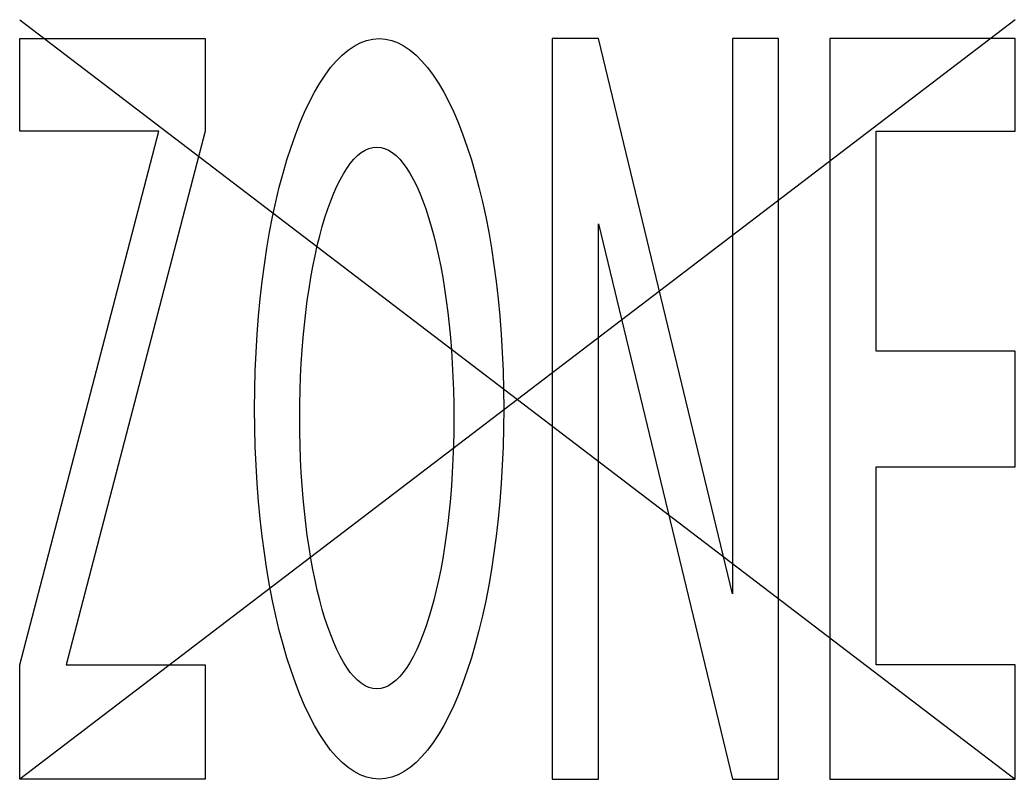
# Model space of a CAD drawing. Header units: metres. Extents: x -1.07 to 1.08, y 0 to 1.64.
import ezdxf

# ---------------------------------------------------------------- set-up
doc = ezdxf.new("R2010")
doc.units = ezdxf.units.M
doc.header["$LTSCALE"] = 0.2

msp = doc.modelspace()

# ---------------------------------------------------------------- linework, layer by layer
for p, q in [((1.075, 1.6405), (-1.075, 0)), ((-1.075, 1.6405), (1.075, 0))]:
    msp.add_line(p, q)
at = {"flags": 128}
for points in [[(-1.075, 0.2472), (-0.775, 1.4), (-1.075, 1.4), (-1.075, 1.6), (-0.675, 1.6), (-0.675, 1.4), (-0.975, 0.2472), (-0.675, 0.2472), (-0.675, 0), (-1.075, 0)], [(0.4642, 0.4), (0.175, 1.6), (0.075, 1.6), (0.075, 0), (0.175, 0), (0.175, 1.2), (0.4642, 0), (0.5642, 0), (0.5642, 1.6), (0.4642, 1.6)], [(0.775, 0.925), (0.775, 1.4), (1.075, 1.4), (1.075, 1.6), (0.675, 1.6), (0.675, 1.4), (0.675, 0.2472), (0.675, 0), (1.075, 0), (1.075, 0.2472), (0.775, 0.2472), (0.775, 0.675), (1.075, 0.675), (1.075, 0.925)]]:
    msp.add_lwpolyline(points, close=True, dxfattribs=at)
for centre, major_axis, ratio in [((-0.2989, 0.8001), (0, 0.8001), 0.336382), ((-0.304, 0.7804), (0, 0.5853), 0.284488)]:
    msp.add_ellipse(centre, major_axis=major_axis, ratio=ratio)

doc.saveas('drawing.dxf')
